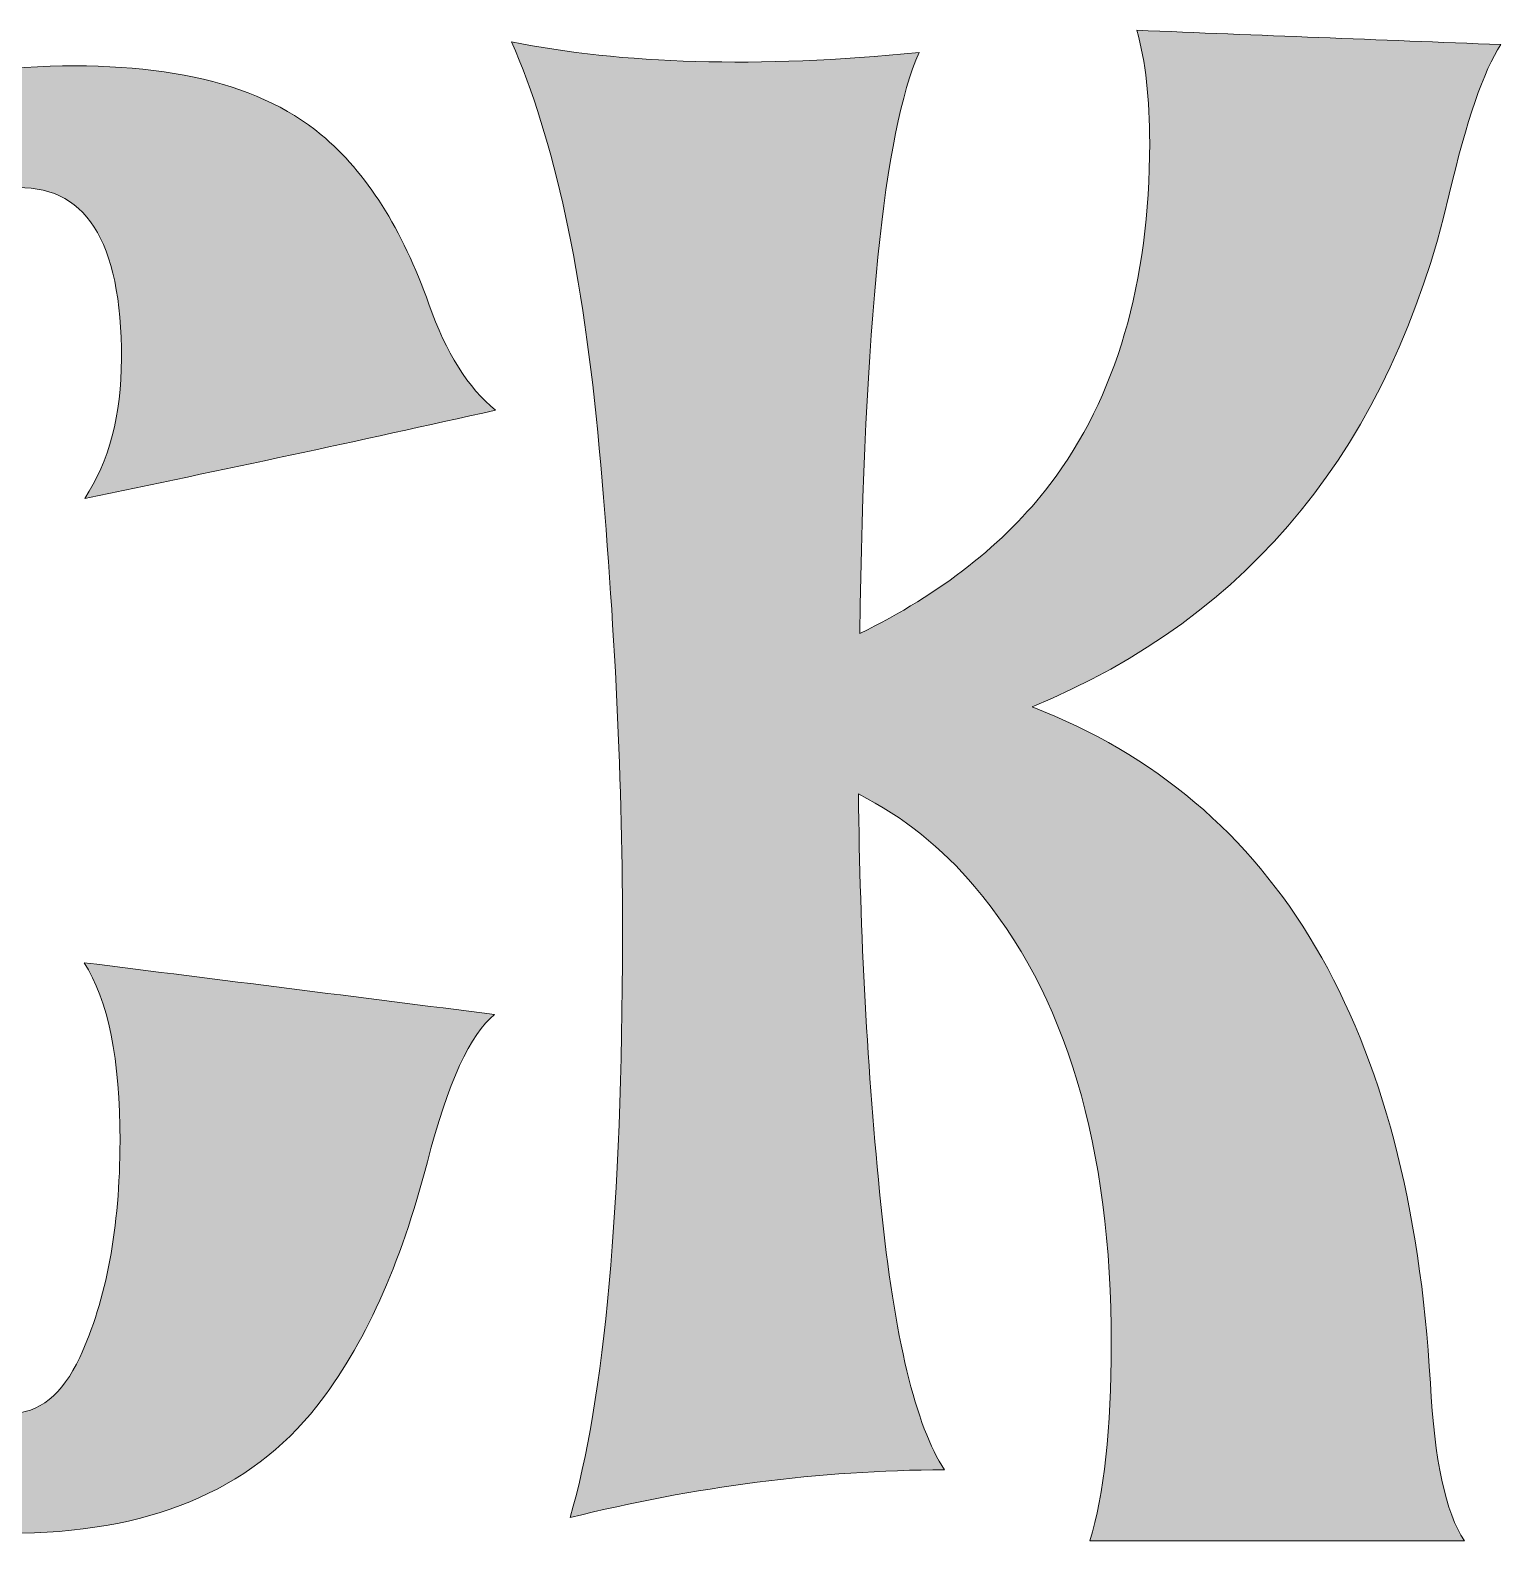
# Model space of a CAD drawing. Header units: inches. Extents: x 111 to 953, y -971 to -131.
# Drawn here: x 778.3 to 951.5, y -970.6 to -792.6 of the extents above; entities that cross this region are included whole.
import ezdxf

# ---------------------------------------------------------------- set-up
doc = ezdxf.new("R2010")
doc.units = ezdxf.units.IN
doc.header["$MEASUREMENT"] = 0
doc.layers.add('Layer 1', color=7, linetype='Continuous')

# ---------------------------------------------------------------- blocks, each defined once
blk = doc.blocks.new('block 10')
at = {"layer": 'Layer 1', "true_color": 0xffffff}
h = blk.add_hatch(color=7, dxfattribs=at)
h.dxf.hatch_style = 2
edge = h.paths.add_edge_path()
edge.add_spline(control_points=[(947.21, -970.56), (932.51, -970.56), (917.81, -970.56), (903.11, -970.56), (904.77, -965.1), (905.61, -957.39), (905.62, -947.44), (905.64, -924.14), (900.26, -906.04), (889.5, -893.48), (885.73, -888.95), (881.18, -885.32), (875.84, -882.58), (876.01, -899.13), (876.89, -915.23), (878.48, -930.94), (880.07, -946.64), (882.57, -957.07), (885.98, -962.19), (871.23, -962.26), (856.53, -964.18), (841.87, -967.83), (845.95, -953.82), (848.01, -931.04), (848.05, -899.62), (848.08, -881.75), (847.16, -862.48), (845.31, -841.89), (843.45, -821.31), (840, -805.32), (834.96, -793.96), (847.93, -796.61), (863.94, -797.11), (882.98, -795.24), (878.83, -804.58), (876.51, -827.38), (876, -863.68), (885.58, -858.98), (893.04, -853.12), (898.39, -846.13), (906.21, -835.84), (910.13, -822.36), (910.14, -805.92), (910.15, -800.71), (909.65, -796.27), (908.64, -792.61), (922.93, -793.2), (937.22, -793.76), (951.5, -794.3), (949.47, -797.38), (947.46, -803.27), (945.43, -811.92), (938.54, -841.39), (922.16, -861.63), (896.29, -872.33), (925.18, -883.42), (940.81, -910.12), (943.2, -951.99), (943.66, -961.06), (945, -967.25), (947.21, -970.56)], knot_values=[0, 0, 0, 0, 1, 1, 1, 2, 2, 2, 3, 3, 3, 4, 4, 4, 5, 5, 5, 6, 6, 6, 7, 7, 7, 8, 8, 8, 9, 9, 9, 10, 10, 10, 11, 11, 11, 12, 12, 12, 13, 13, 13, 14, 14, 14, 15, 15, 15, 16, 16, 16, 17, 17, 17, 18, 18, 18, 19, 19, 19, 20, 20, 20, 20], degree=3, periodic=1)
h = blk.add_hatch(color=7, dxfattribs=at)
h.dxf.hatch_style = 2
edge = h.paths.add_edge_path()
edge.add_spline(control_points=[(775.79, -969.68), (765, -969.68), (755.61, -967.26), (747.6, -962.47), (738.21, -956.93), (730.57, -949.08), (724.69, -938.93), (715.68, -923.63), (711.19, -905.85), (711.22, -885.44), (711.24, -874.86), (712.62, -864.51), (715.36, -854.35), (718.09, -844.2), (722.19, -834.97), (727.64, -826.63), (739.39, -808.44), (755.54, -798.56), (776.09, -797.09), (792.59, -795.92), (804.74, -798.44), (812.56, -804.92), (817.89, -809.37), (822.12, -816.03), (825.24, -824.9), (827.25, -830.59), (829.87, -834.76), (833.09, -837.38), (816.97, -840.98), (800.84, -844.44), (784.71, -847.76), (787.57, -843.4), (789.02, -837.91), (789.03, -831.33), (789.05, -817.32), (784.73, -810.62), (776.07, -811.19), (770.72, -811.54), (766.11, -814.47), (762.23, -819.95), (758.35, -825.43), (755.25, -832.47), (752.93, -841.06), (749.5, -853.7), (747.76, -867.83), (747.74, -883.52), (747.71, -900.12), (749.43, -914.72), (752.91, -927.39), (758.13, -946.18), (765.77, -955.63), (775.81, -955.58), (779.31, -955.56), (782.08, -953.36), (784.12, -948.96), (787.26, -942.19), (788.84, -933.69), (788.86, -923.48), (788.88, -913.85), (787.46, -906.84), (784.62, -902.46), (800.74, -904.48), (816.86, -906.51), (832.98, -908.56), (830.12, -910.8), (827.48, -916.59), (825.07, -925.91), (821.92, -938.07), (817.58, -947.67), (812.03, -954.7), (804.18, -964.74), (792.1, -969.68), (775.79, -969.68)], knot_values=[0, 0, 0, 0, 1, 1, 1, 2, 2, 2, 3, 3, 3, 4, 4, 4, 5, 5, 5, 6, 6, 6, 7, 7, 7, 8, 8, 8, 9, 9, 9, 10, 10, 10, 11, 11, 11, 12, 12, 12, 13, 13, 13, 14, 14, 14, 15, 15, 15, 16, 16, 16, 17, 17, 17, 18, 18, 18, 19, 19, 19, 20, 20, 20, 21, 21, 21, 22, 22, 22, 23, 23, 23, 24, 24, 24, 24], degree=3, periodic=1)
at = {"layer": 'Layer 1', "lineweight": 0}
for points, knots in [([(947.21, -970.56), (932.51, -970.56), (917.81, -970.56), (903.11, -970.56), (904.77, -965.1), (905.61, -957.39), (905.62, -947.44), (905.64, -924.14), (900.26, -906.04), (889.5, -893.48), (885.73, -888.95), (881.18, -885.32), (875.84, -882.58), (876.01, -899.13), (876.89, -915.23), (878.48, -930.94), (880.07, -946.64), (882.57, -957.07), (885.98, -962.19), (871.23, -962.26), (856.53, -964.18), (841.87, -967.83), (845.95, -953.82), (848.01, -931.04), (848.05, -899.62), (848.08, -881.75), (847.16, -862.48), (845.31, -841.89), (843.45, -821.31), (840, -805.32), (834.96, -793.96), (847.93, -796.61), (863.94, -797.11), (882.98, -795.24), (878.83, -804.58), (876.51, -827.38), (876, -863.68), (885.58, -858.98), (893.04, -853.12), (898.39, -846.13), (906.21, -835.84), (910.13, -822.36), (910.14, -805.92), (910.15, -800.71), (909.65, -796.27), (908.64, -792.61), (922.93, -793.2), (937.22, -793.76), (951.5, -794.3), (949.47, -797.38), (947.46, -803.27), (945.43, -811.92), (938.54, -841.39), (922.16, -861.63), (896.29, -872.33), (925.18, -883.42), (940.81, -910.12), (943.2, -951.99), (943.66, -961.06), (945, -967.25), (947.21, -970.56)], [0, 0, 0, 0, 1, 1, 1, 2, 2, 2, 3, 3, 3, 4, 4, 4, 5, 5, 5, 6, 6, 6, 7, 7, 7, 8, 8, 8, 9, 9, 9, 10, 10, 10, 11, 11, 11, 12, 12, 12, 13, 13, 13, 14, 14, 14, 15, 15, 15, 16, 16, 16, 17, 17, 17, 18, 18, 18, 19, 19, 19, 20, 20, 20, 20]), ([(775.79, -969.68), (765, -969.68), (755.61, -967.26), (747.6, -962.47), (738.21, -956.93), (730.57, -949.08), (724.69, -938.93), (715.68, -923.63), (711.19, -905.85), (711.22, -885.44), (711.24, -874.86), (712.62, -864.51), (715.36, -854.35), (718.09, -844.2), (722.19, -834.97), (727.64, -826.63), (739.39, -808.44), (755.54, -798.56), (776.09, -797.09), (792.59, -795.92), (804.74, -798.44), (812.56, -804.92), (817.89, -809.37), (822.12, -816.03), (825.24, -824.9), (827.25, -830.59), (829.87, -834.76), (833.09, -837.38), (816.97, -840.98), (800.84, -844.44), (784.71, -847.76), (787.57, -843.4), (789.02, -837.91), (789.03, -831.33), (789.05, -817.32), (784.73, -810.62), (776.07, -811.19), (770.72, -811.54), (766.11, -814.47), (762.23, -819.95), (758.35, -825.43), (755.25, -832.47), (752.93, -841.06), (749.5, -853.7), (747.76, -867.83), (747.74, -883.52), (747.71, -900.12), (749.43, -914.72), (752.91, -927.39), (758.13, -946.18), (765.77, -955.63), (775.81, -955.58), (779.31, -955.56), (782.08, -953.36), (784.12, -948.96), (787.26, -942.19), (788.84, -933.69), (788.86, -923.48), (788.88, -913.85), (787.46, -906.84), (784.62, -902.46), (800.74, -904.48), (816.86, -906.51), (832.98, -908.56), (830.12, -910.8), (827.48, -916.59), (825.07, -925.91), (821.92, -938.07), (817.58, -947.67), (812.03, -954.7), (804.18, -964.74), (792.1, -969.68), (775.79, -969.68)], [0, 0, 0, 0, 1, 1, 1, 2, 2, 2, 3, 3, 3, 4, 4, 4, 5, 5, 5, 6, 6, 6, 7, 7, 7, 8, 8, 8, 9, 9, 9, 10, 10, 10, 11, 11, 11, 12, 12, 12, 13, 13, 13, 14, 14, 14, 15, 15, 15, 16, 16, 16, 17, 17, 17, 18, 18, 18, 19, 19, 19, 20, 20, 20, 21, 21, 21, 22, 22, 22, 23, 23, 23, 24, 24, 24, 24])]:
    blk.add_open_spline(points, degree=3, knots=knots, dxfattribs=at)
blk = doc.blocks.new('block 3')
at = {"layer": 'Layer 1'}
blk.add_blockref('block 10', (0, 0), dxfattribs=at)
blk = doc.blocks.new('block 2')
at = {"layer": 'Layer 1'}
blk.add_blockref('block 3', (0, 0), dxfattribs=at)

msp = doc.modelspace()

# ---------------------------------------------------------------- block references
at = {"layer": 'Layer 1'}
msp.add_blockref('block 2', (0, 0), dxfattribs=at)

doc.saveas('drawing.dxf')
